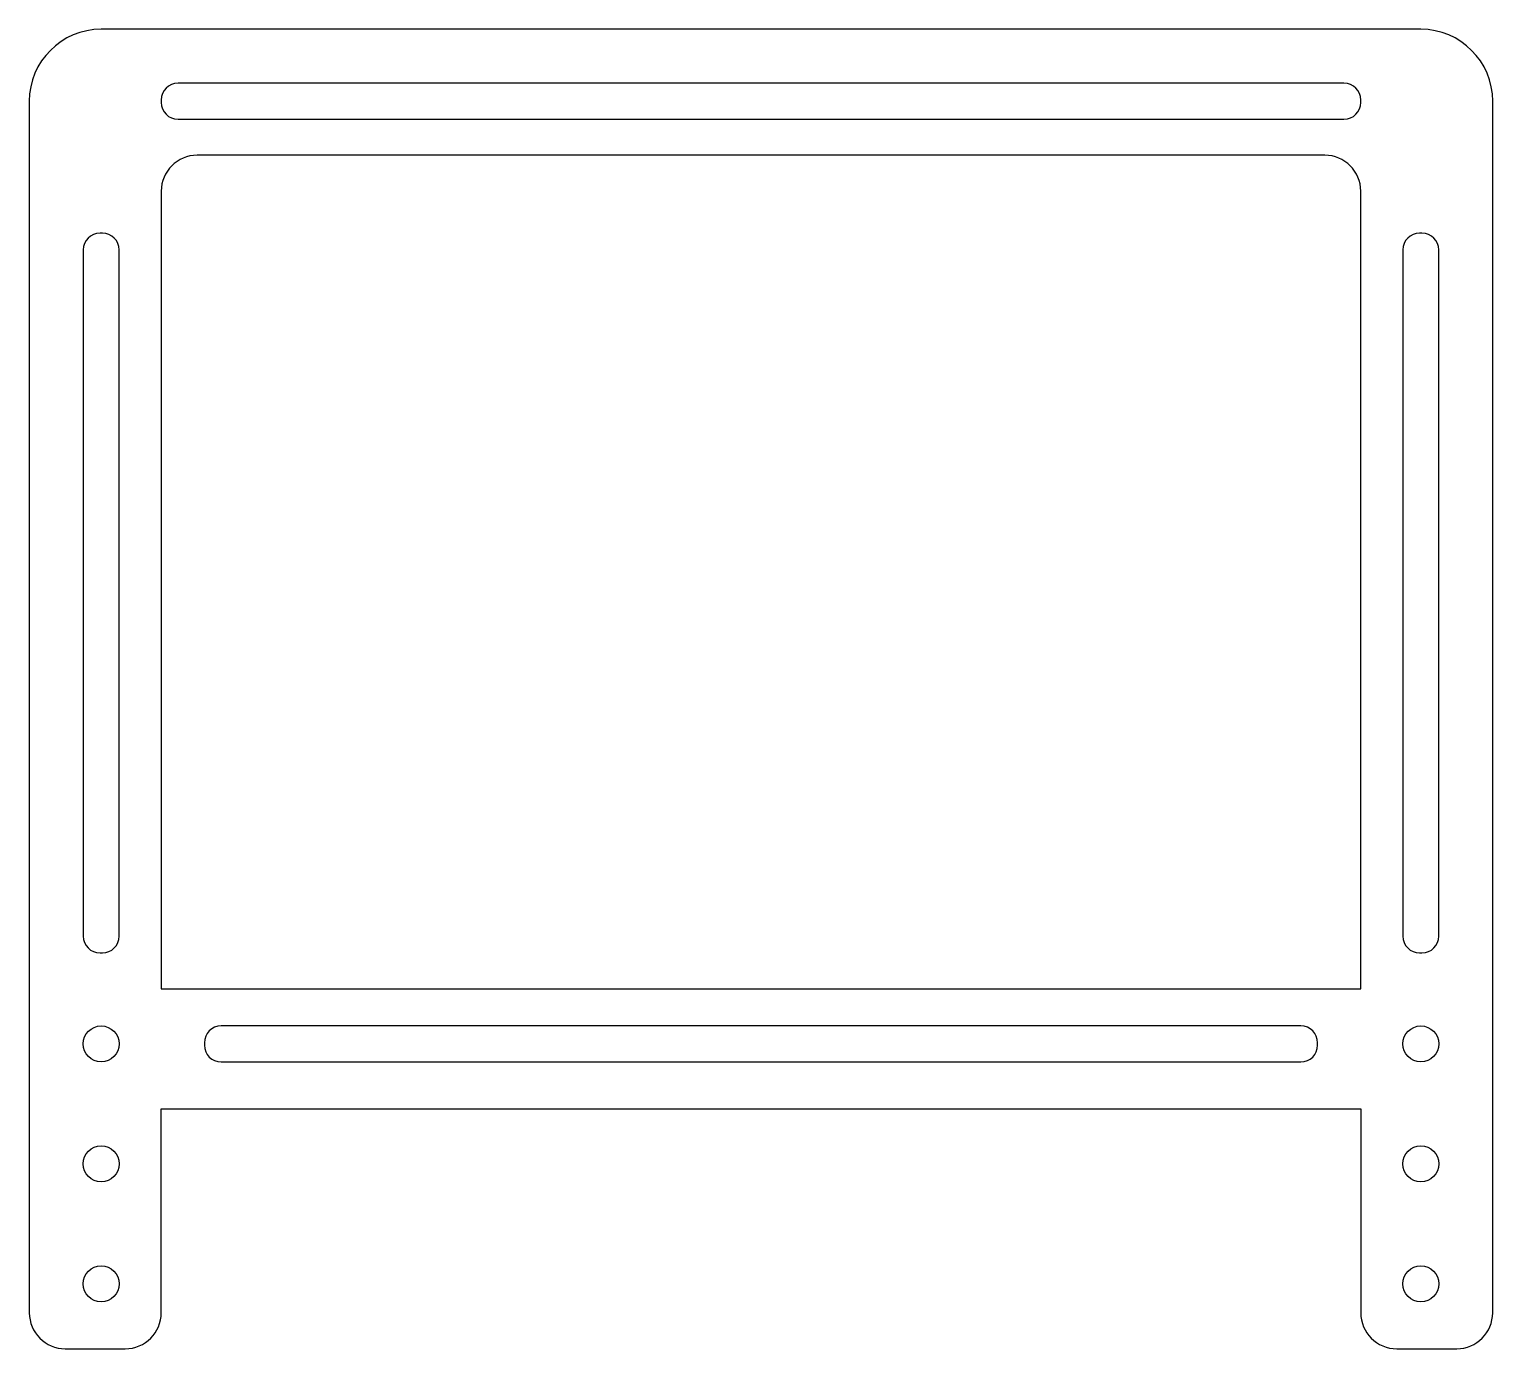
# Model space of a CAD drawing. Header units: millimetres. Extents: x -61 to 61, y -55 to 55.
import ezdxf

# ---------------------------------------------------------------- set-up
doc = ezdxf.new("R2010")
doc.units = ezdxf.units.MM

msp = doc.modelspace()

# ---------------------------------------------------------------- linework, layer by layer
at = {"color": 7, "linetype": 'Continuous', "lineweight": 25}
for p, q in [((55, 55), (-55, 55)), ((48.6, 50.5), (-48.6, 50.5)), ((-61, 49), (-61, -52)), ((-50, 49.1), (-50, 48.9)), ((50, 48.9), (50, 49.1)), ((61, -52), (61, 49)), ((-48.6, 47.5), (48.6, 47.5)), ((47, 44.5), (-47, 44.5)), ((-50, 41.5), (-50, -25)), ((50, -25), (50, 41.5)), ((-54.9, 38), (-55.1, 38)), ((55.1, 38), (54.9, 38)), ((-56.5, 36.6), (-56.5, -20.6)), ((-53.5, -20.6), (-53.5, 36.6)), ((53.5, 36.6), (53.5, -20.6)), ((56.5, -20.6), (56.5, 36.6)), ((-55.1, -22), (-54.9, -22)), ((54.9, -22), (55.1, -22)), ((-50, -25), (50, -25)), ((45, -28.09), (-45, -28.09)), ((-46.4, -29.49), (-46.4, -29.69)), ((46.4, -29.69), (46.4, -29.49)), ((-45, -31.09), (45, -31.09)), ((-50, -35), (50, -35)), ((-50, -52), (-50, -35)), ((50, -35), (50, -52)), ((-58, -55), (-53, -55)), ((53, -55), (58, -55))]:
    msp.add_line(p, q, dxfattribs=at)
for centre in [(-55, -29.59), (55, -29.59), (-55, -39.59), (55, -39.59), (-55, -49.59), (55, -49.59)]:
    msp.add_circle(centre, 1.5, dxfattribs=at)
for centre, radius, start, end in [((-55, 49), 6, 90, 180), ((55, 49), 6, 0, 90), ((-48.6, 49.1), 1.4, 90, 180), ((48.6, 49.1), 1.4, 0, 90), ((-48.6, 48.9), 1.4, 180, 270), ((48.6, 48.9), 1.4, 270, 0), ((-47, 41.5), 3, 90, 180), ((47, 41.5), 3, 0, 90), ((-55.1, 36.6), 1.4, 90, 180), ((-54.9, 36.6), 1.4, 0, 90), ((54.9, 36.6), 1.4, 90, 180), ((55.1, 36.6), 1.4, 0, 90), ((-55.1, -20.6), 1.4, 180, 270), ((-54.9, -20.6), 1.4, 270, 0), ((54.9, -20.6), 1.4, 180, 270), ((55.1, -20.6), 1.4, 270, 0), ((-45, -29.49), 1.4, 90, 180), ((45, -29.49), 1.4, 0, 90), ((-45, -29.69), 1.4, 180, 270), ((45, -29.69), 1.4, 270, 0), ((-58, -52), 3, 180, 270), ((-53, -52), 3, 270, 0), ((53, -52), 3, 180, 270), ((58, -52), 3, 270, 0)]:
    msp.add_arc(centre, radius, start, end, dxfattribs=at)

doc.saveas('drawing.dxf')
